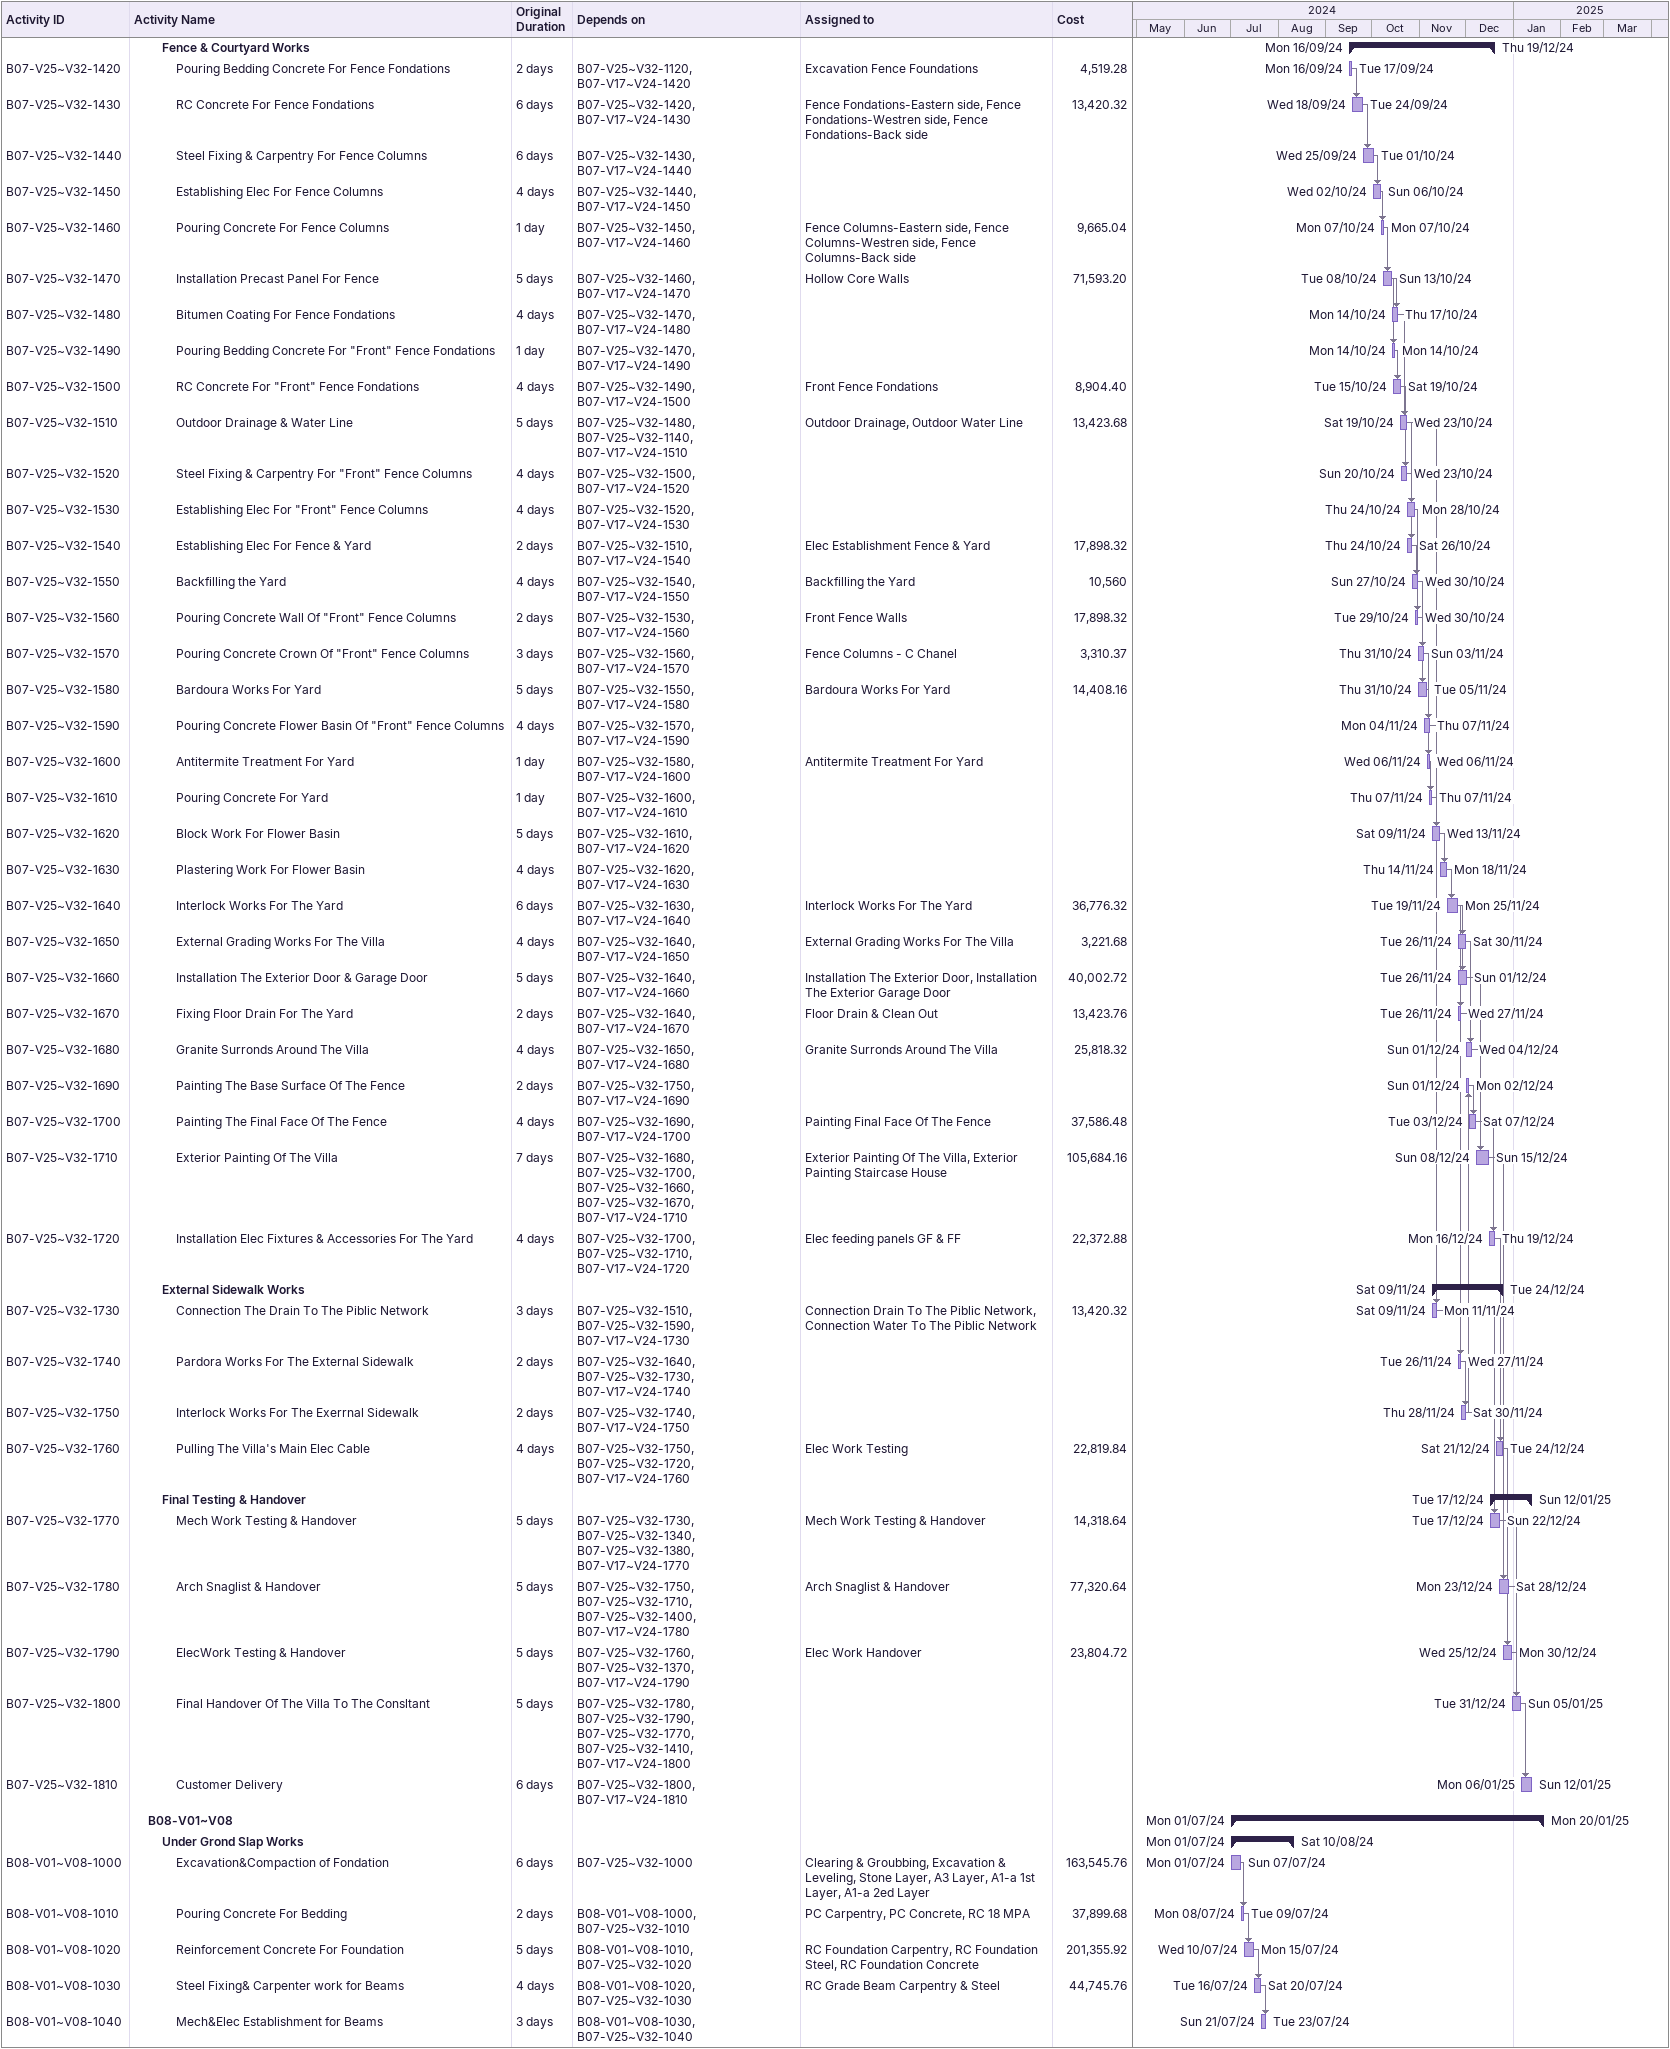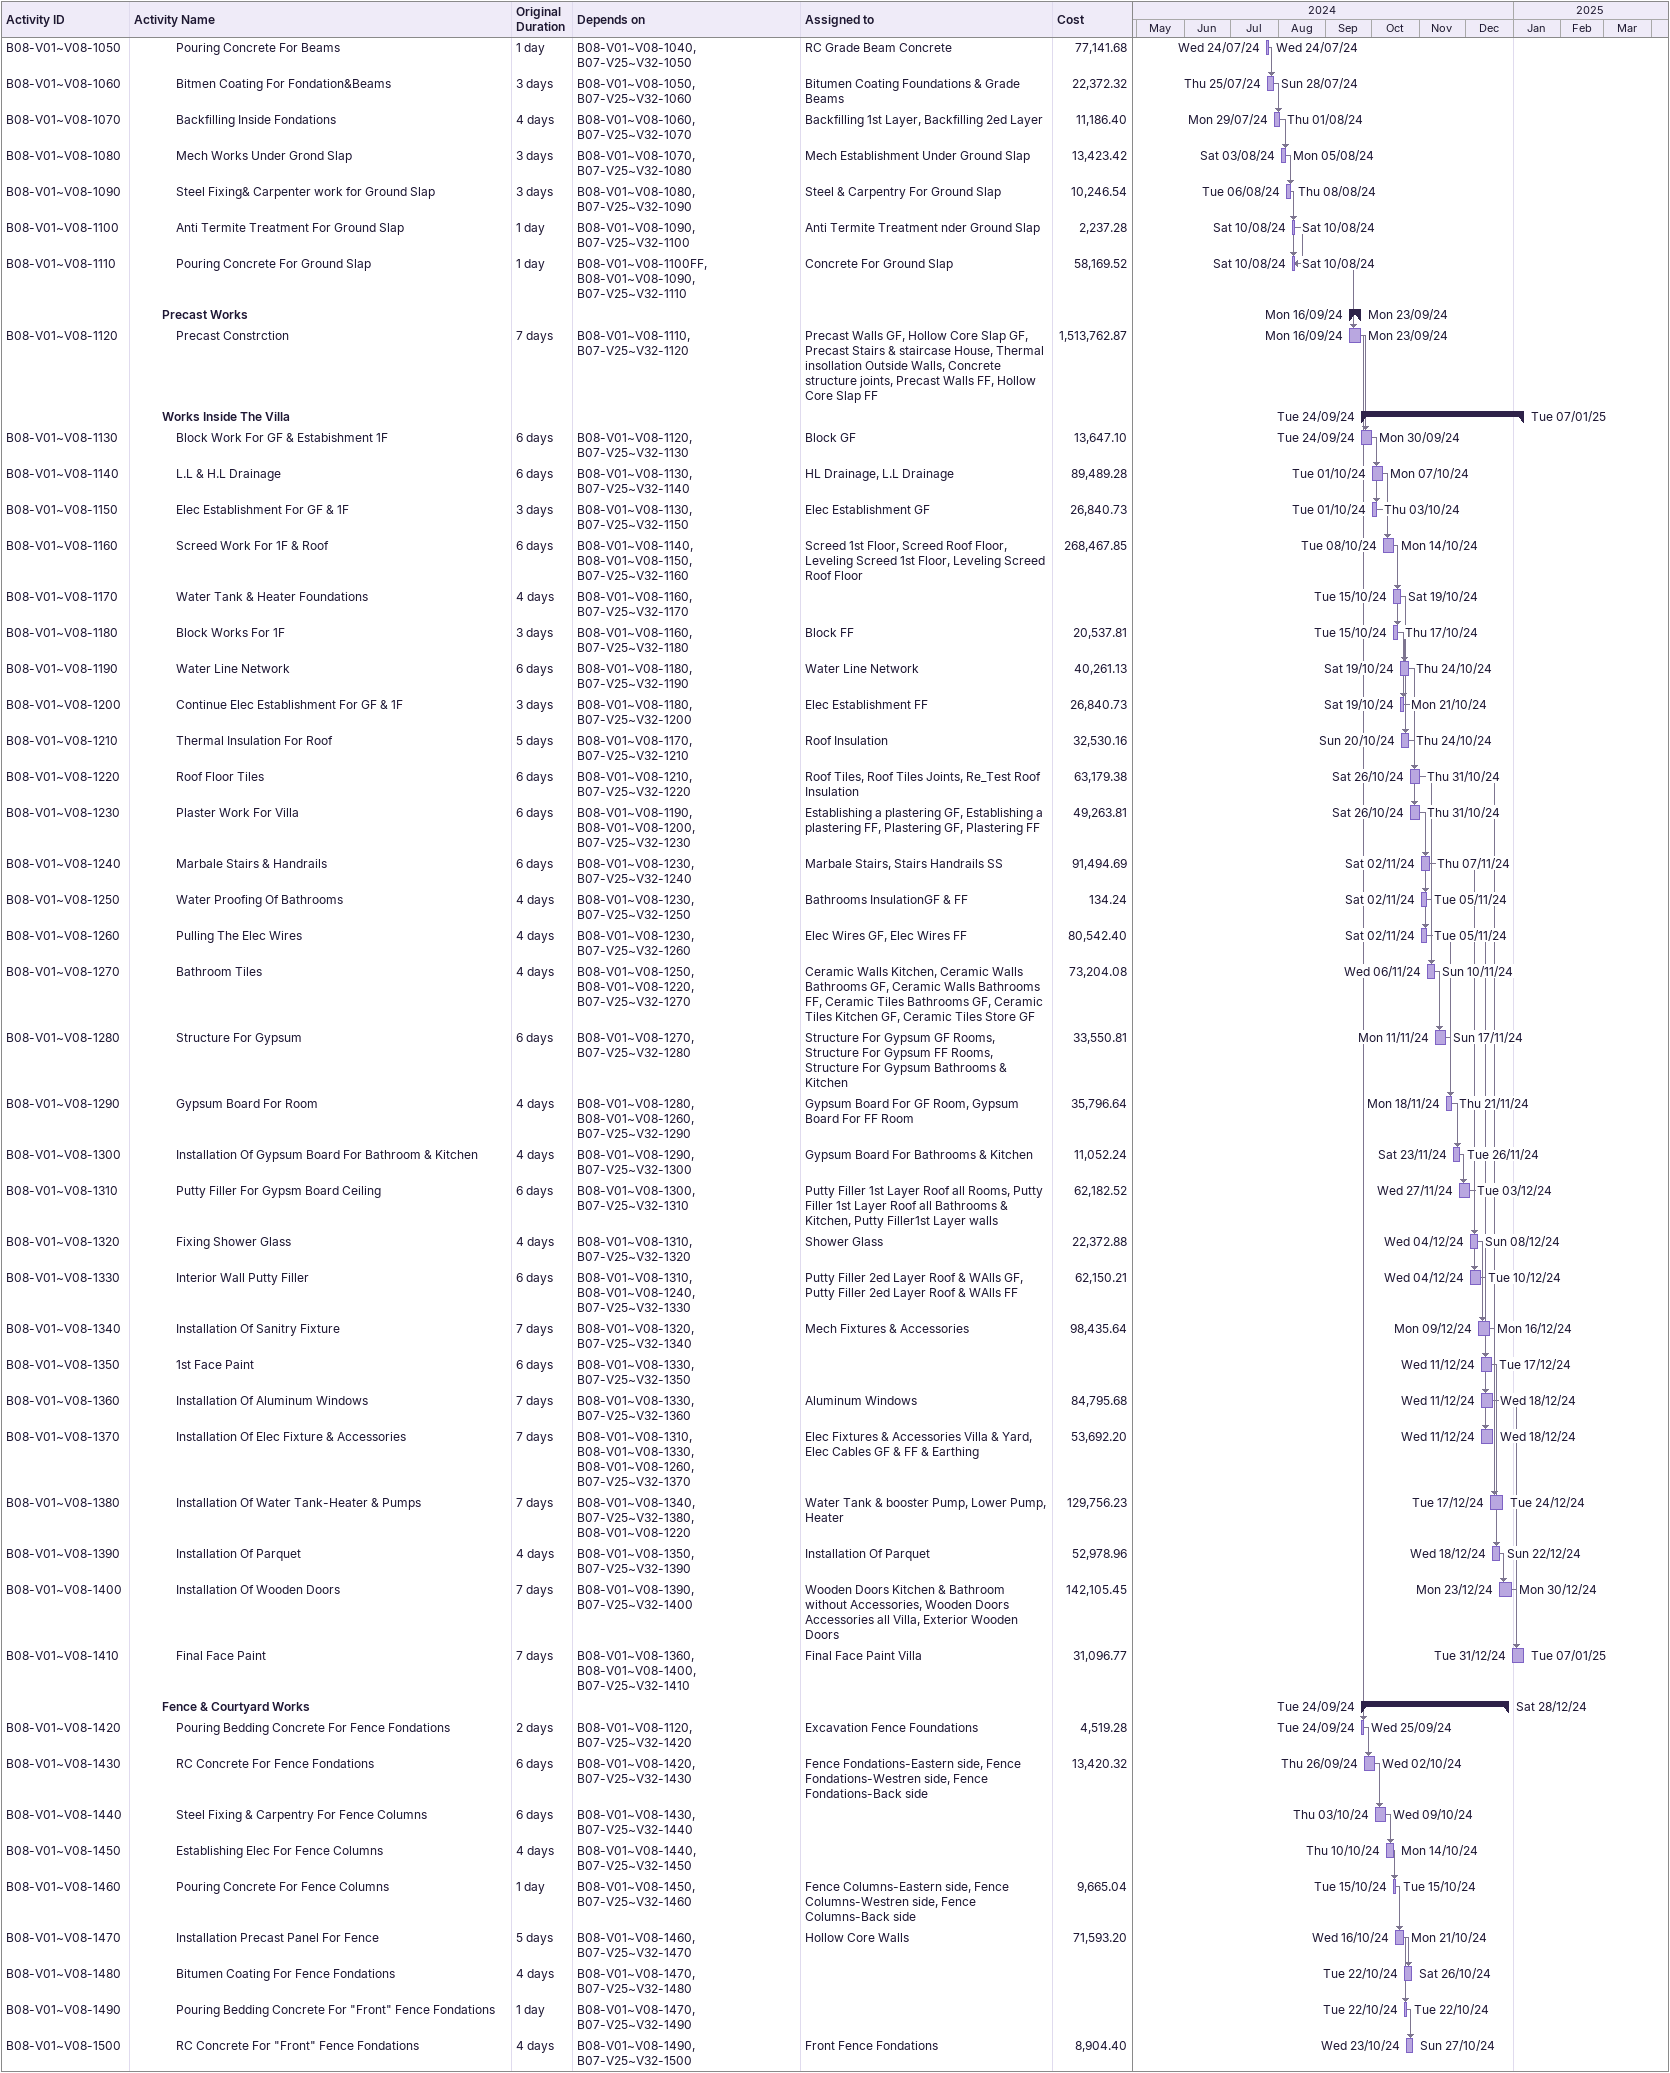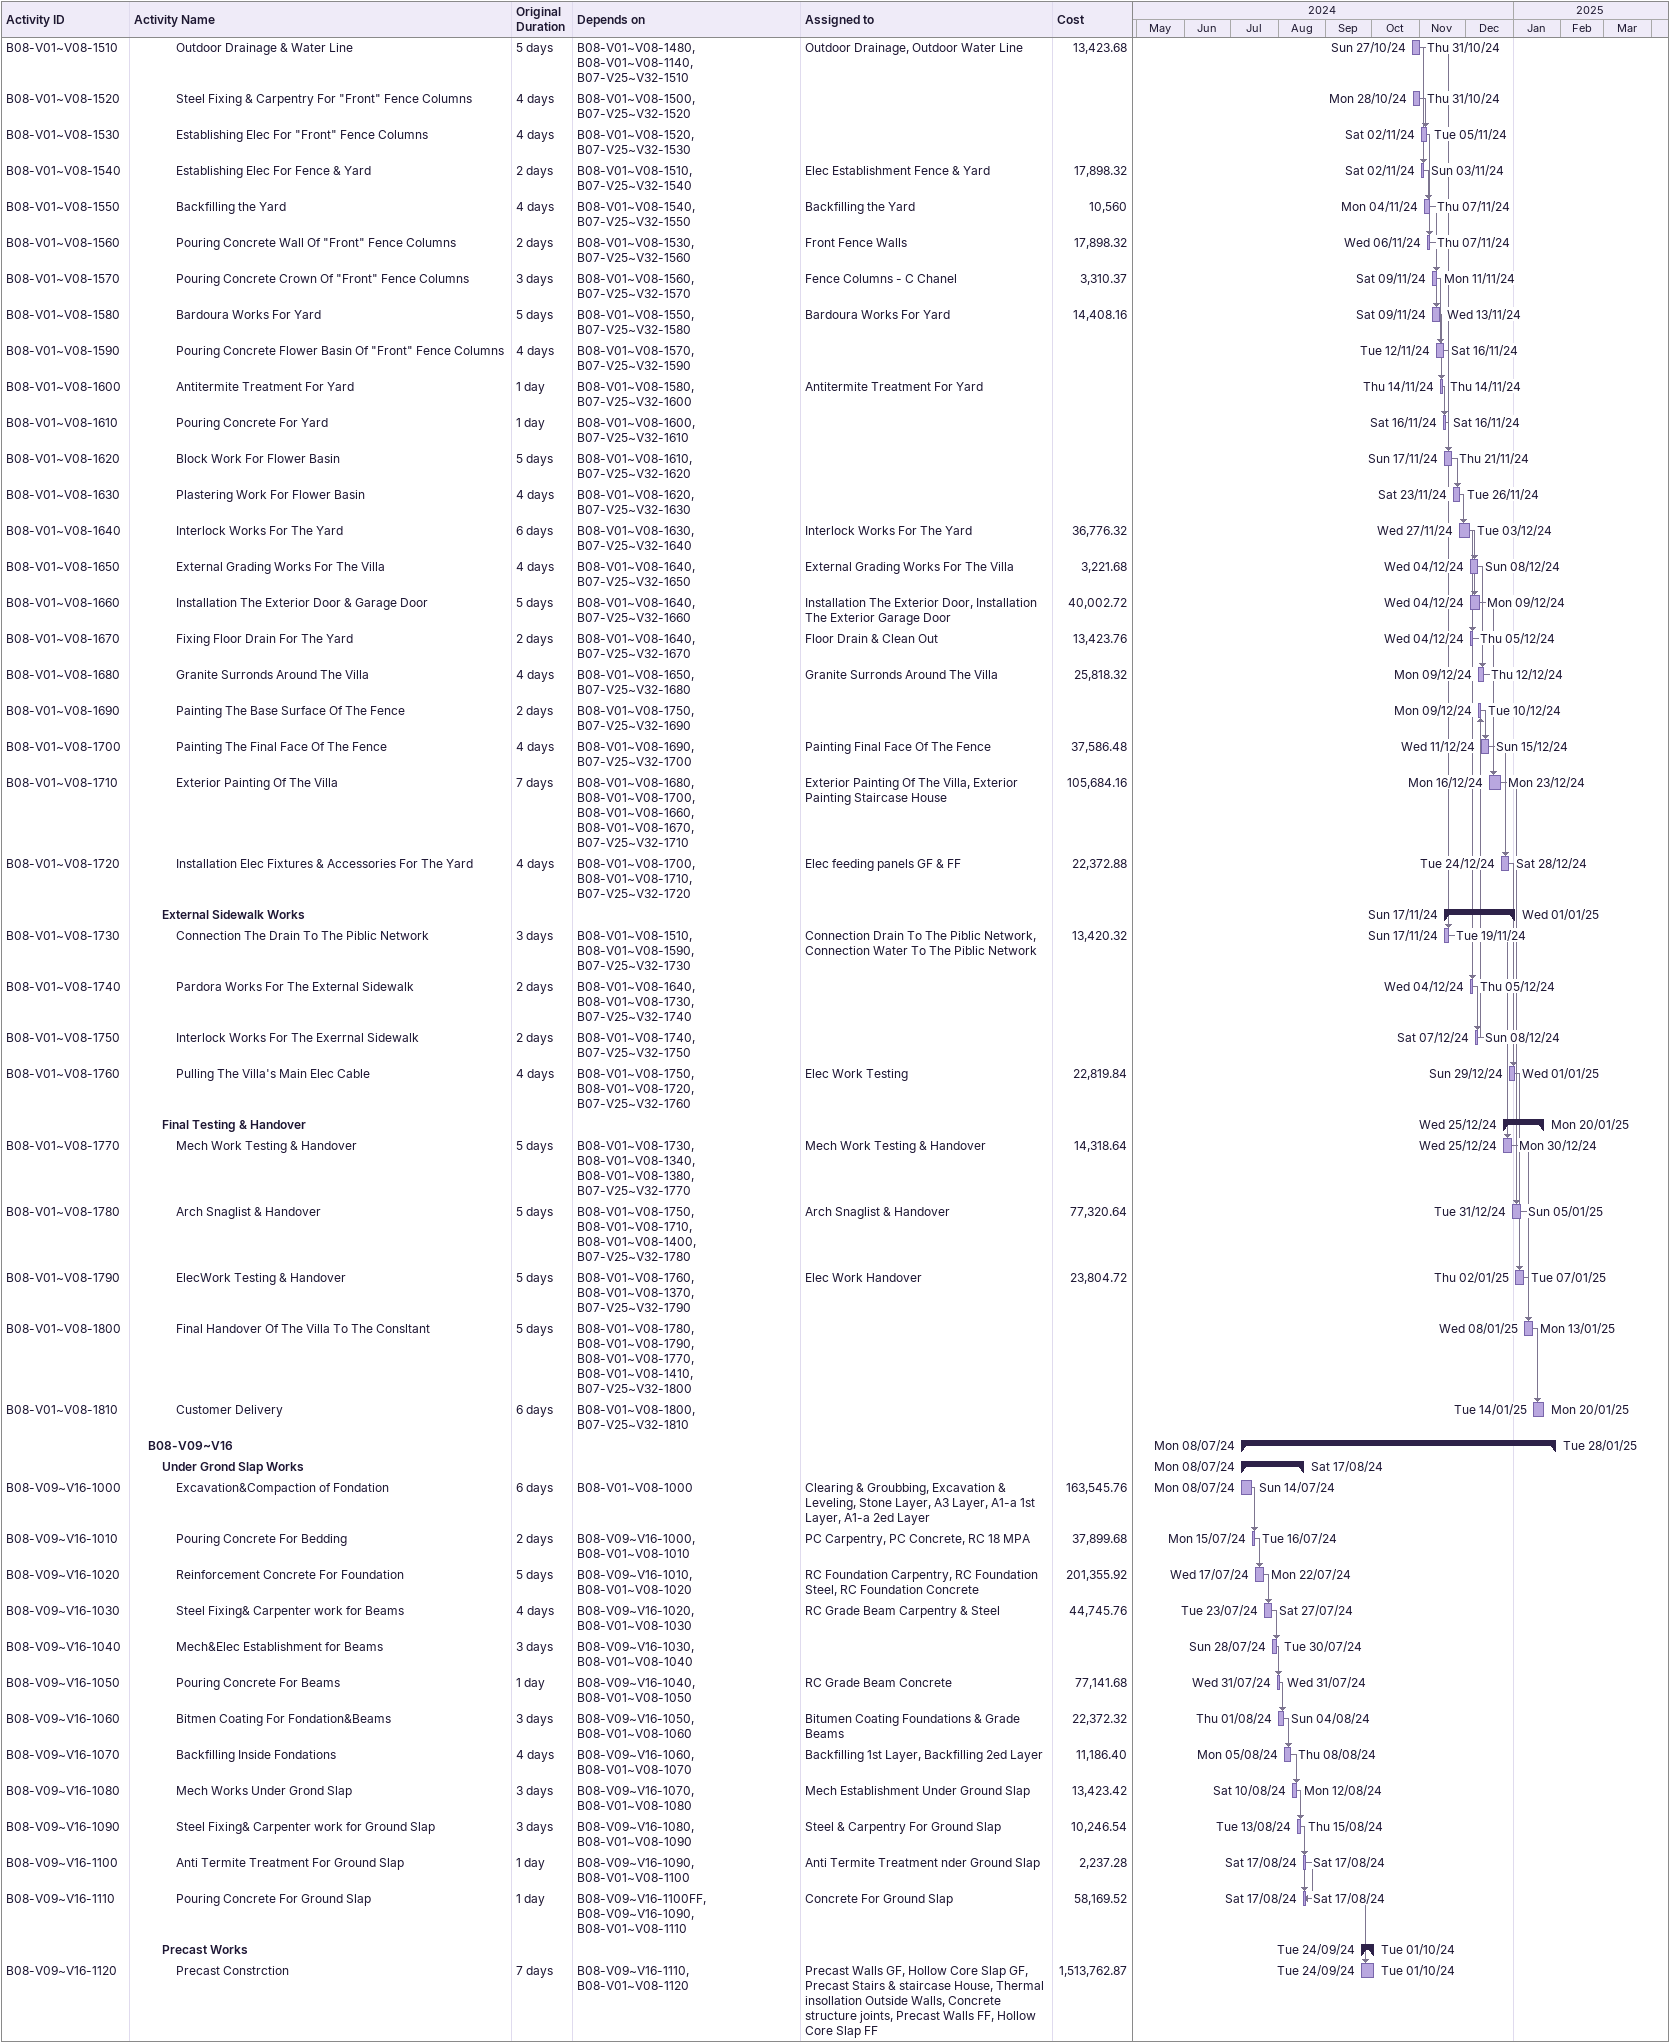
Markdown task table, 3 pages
| ID | Level | Task | Original duration | Start | Finish | Predecessors | Resources | Cost |
|---|---|---|---|---|---|---|---|---|
|  | 3 | **Fence & Courtyard Works** |  | 2024-09-16 | 2024-12-19 |  |  |  |
| B07-V25~V32-1420 | 4 | Pouring Bedding Concrete For Fence Fondations | 2d | 2024-09-16 | 2024-09-17 | B07-V25~V32-1120, B07-V17~V24-1420 | Excavation Fence Foundations | 4519.28 |
| B07-V25~V32-1430 | 4 | RC Concrete For Fence Fondations | 6d | 2024-09-18 | 2024-09-24 | B07-V25~V32-1420, B07-V17~V24-1430 | Fence Fondations-Eastern side, Fence Fondations-Westren side, Fence Fondations-Back side | 13420.32 |
| B07-V25~V32-1440 | 4 | Steel Fixing & Carpentry For Fence Columns | 6d | 2024-09-25 | 2024-10-01 | B07-V25~V32-1430, B07-V17~V24-1440 |  |  |
| B07-V25~V32-1450 | 4 | Establishing Elec For Fence Columns | 4d | 2024-10-02 | 2024-10-06 | B07-V25~V32-1440, B07-V17~V24-1450 |  |  |
| B07-V25~V32-1460 | 4 | Pouring Concrete For Fence Columns | 1d | 2024-10-07 | 2024-10-07 | B07-V25~V32-1450, B07-V17~V24-1460 | Fence Columns-Eastern side, Fence Columns-Westren side, Fence Columns-Back side | 9665.04 |
| B07-V25~V32-1470 | 4 | Installation Precast Panel For Fence | 5d | 2024-10-08 | 2024-10-13 | B07-V25~V32-1460, B07-V17~V24-1470 | Hollow Core Walls | 71593.20 |
| B07-V25~V32-1480 | 4 | Bitumen Coating For Fence Fondations | 4d | 2024-10-14 | 2024-10-17 | B07-V25~V32-1470, B07-V17~V24-1480 |  |  |
| B07-V25~V32-1490 | 4 | Pouring Bedding Concrete For "Front" Fence Fondations | 1d | 2024-10-14 | 2024-10-14 | B07-V25~V32-1470, B07-V17~V24-1490 |  |  |
| B07-V25~V32-1500 | 4 | RC Concrete For "Front" Fence Fondations | 4d | 2024-10-15 | 2024-10-19 | B07-V25~V32-1490, B07-V17~V24-1500 | Front Fence Fondations | 8904.40 |
| B07-V25~V32-1510 | 4 | Outdoor Drainage & Water Line | 5d | 2024-10-19 | 2024-10-23 | B07-V25~V32-1480, B07-V25~V32-1140, B07-V17~V24-1510 | Outdoor Drainage, Outdoor Water Line | 13423.68 |
| B07-V25~V32-1520 | 4 | Steel Fixing & Carpentry For "Front" Fence Columns | 4d | 2024-10-20 | 2024-10-23 | B07-V25~V32-1500, B07-V17~V24-1520 |  |  |
| B07-V25~V32-1530 | 4 | Establishing Elec For "Front" Fence Columns | 4d | 2024-10-24 | 2024-10-28 | B07-V25~V32-1520, B07-V17~V24-1530 |  |  |
| B07-V25~V32-1540 | 4 | Establishing Elec For Fence & Yard | 2d | 2024-10-24 | 2024-10-26 | B07-V25~V32-1510, B07-V17~V24-1540 | Elec Establishment Fence & Yard | 17898.32 |
| B07-V25~V32-1550 | 4 | Backfilling the Yard | 4d | 2024-10-27 | 2024-10-30 | B07-V25~V32-1540, B07-V17~V24-1550 | Backfilling the Yard | 10560 |
| B07-V25~V32-1560 | 4 | Pouring Concrete Wall Of "Front" Fence Columns | 2d | 2024-10-29 | 2024-10-30 | B07-V25~V32-1530, B07-V17~V24-1560 | Front Fence Walls | 17898.32 |
| B07-V25~V32-1570 | 4 | Pouring Concrete Crown Of "Front" Fence Columns | 3d | 2024-10-31 | 2024-11-03 | B07-V25~V32-1560, B07-V17~V24-1570 | Fence Columns - C Chanel | 3310.37 |
| B07-V25~V32-1580 | 4 | Bardoura Works For Yard | 5d | 2024-10-31 | 2024-11-05 | B07-V25~V32-1550, B07-V17~V24-1580 | Bardoura Works For Yard | 14408.16 |
| B07-V25~V32-1590 | 4 | Pouring Concrete Flower Basin Of "Front" Fence Columns | 4d | 2024-11-04 | 2024-11-07 | B07-V25~V32-1570, B07-V17~V24-1590 |  |  |
| B07-V25~V32-1600 | 4 | Antitermite Treatment For Yard | 1d | 2024-11-06 | 2024-11-06 | B07-V25~V32-1580, B07-V17~V24-1600 | Antitermite Treatment For Yard |  |
| B07-V25~V32-1610 | 4 | Pouring Concrete For Yard | 1d | 2024-11-07 | 2024-11-07 | B07-V25~V32-1600, B07-V17~V24-1610 |  |  |
| B07-V25~V32-1620 | 4 | Block Work For Flower Basin | 5d | 2024-11-09 | 2024-11-13 | B07-V25~V32-1610, B07-V17~V24-1620 |  |  |
| B07-V25~V32-1630 | 4 | Plastering Work For Flower Basin | 4d | 2024-11-14 | 2024-11-18 | B07-V25~V32-1620, B07-V17~V24-1630 |  |  |
| B07-V25~V32-1640 | 4 | Interlock Works For The Yard | 6d | 2024-11-19 | 2024-11-25 | B07-V25~V32-1630, B07-V17~V24-1640 | Interlock Works For The Yard | 36776.32 |
| B07-V25~V32-1650 | 4 | External Grading Works For The Villa | 4d | 2024-11-26 | 2024-11-30 | B07-V25~V32-1640, B07-V17~V24-1650 | External Grading Works For The Villa | 3221.68 |
| B07-V25~V32-1660 | 4 | Installation The Exterior Door & Garage Door | 5d | 2024-11-26 | 2024-12-01 | B07-V25~V32-1640, B07-V17~V24-1660 | Installation The Exterior Door, Installation The Exterior Garage Door | 40002.72 |
| B07-V25~V32-1670 | 4 | Fixing Floor Drain For The Yard | 2d | 2024-11-26 | 2024-11-27 | B07-V25~V32-1640, B07-V17~V24-1670 | Floor Drain & Clean Out | 13423.76 |
| B07-V25~V32-1680 | 4 | Granite Surronds Around The Villa | 4d | 2024-12-01 | 2024-12-04 | B07-V25~V32-1650, B07-V17~V24-1680 | Granite Surronds Around The Villa | 25818.32 |
| B07-V25~V32-1690 | 4 | Painting The Base Surface Of The Fence | 2d | 2024-12-01 | 2024-12-02 | B07-V25~V32-1750, B07-V17~V24-1690 |  |  |
| B07-V25~V32-1700 | 4 | Painting The Final Face Of The Fence | 4d | 2024-12-03 | 2024-12-07 | B07-V25~V32-1690, B07-V17~V24-1700 | Painting Final Face Of The Fence | 37586.48 |
| B07-V25~V32-1710 | 4 | Exterior Painting Of The Villa | 7d | 2024-12-08 | 2024-12-15 | B07-V25~V32-1680, B07-V25~V32-1700, B07-V25~V32-1660, B07-V25~V32-1670, B07-V17~V24-1710 | Exterior Painting Of The Villa, Exterior Painting Staircase House | 105684.16 |
| B07-V25~V32-1720 | 4 | Installation Elec Fixtures & Accessories For The Yard | 4d | 2024-12-16 | 2024-12-19 | B07-V25~V32-1700, B07-V25~V32-1710, B07-V17~V24-1720 | Elec feeding panels GF & FF | 22372.88 |
|  | 3 | **External Sidewalk Works** |  | 2024-11-09 | 2024-12-24 |  |  |  |
| B07-V25~V32-1730 | 4 | Connection The Drain To The Piblic Network | 3d | 2024-11-09 | 2024-11-11 | B07-V25~V32-1510, B07-V25~V32-1590, B07-V17~V24-1730 | Connection Drain To The Piblic Network, Connection Water To The Piblic Network | 13420.32 |
| B07-V25~V32-1740 | 4 | Pardora Works For The External Sidewalk | 2d | 2024-11-26 | 2024-11-27 | B07-V25~V32-1640, B07-V25~V32-1730, B07-V17~V24-1740 |  |  |
| B07-V25~V32-1750 | 4 | Interlock Works For The Exerrnal Sidewalk | 2d | 2024-11-28 | 2024-11-30 | B07-V25~V32-1740, B07-V17~V24-1750 |  |  |
| B07-V25~V32-1760 | 4 | Pulling The Villa's Main Elec Cable | 4d | 2024-12-21 | 2024-12-24 | B07-V25~V32-1750, B07-V25~V32-1720, B07-V17~V24-1760 | Elec Work Testing | 22819.84 |
|  | 3 | **Final Testing & Handover** |  | 2024-12-17 | 2025-01-12 |  |  |  |
| B07-V25~V32-1770 | 4 | Mech Work Testing & Handover | 5d | 2024-12-17 | 2024-12-22 | B07-V25~V32-1730, B07-V25~V32-1340, B07-V25~V32-1380, B07-V17~V24-1770 | Mech Work Testing & Handover | 14318.64 |
| B07-V25~V32-1780 | 4 | Arch Snaglist & Handover | 5d | 2024-12-23 | 2024-12-28 | B07-V25~V32-1750, B07-V25~V32-1710, B07-V25~V32-1400, B07-V17~V24-1780 | Arch Snaglist & Handover | 77320.64 |
| B07-V25~V32-1790 | 4 | ElecWork Testing & Handover | 5d | 2024-12-25 | 2024-12-30 | B07-V25~V32-1760, B07-V25~V32-1370, B07-V17~V24-1790 | Elec Work Handover | 23804.72 |
| B07-V25~V32-1800 | 4 | Final Handover Of The Villa To The Consltant | 5d | 2024-12-31 | 2025-01-05 | B07-V25~V32-1780, B07-V25~V32-1790, B07-V25~V32-1770, B07-V25~V32-1410, B07-V17~V24-1800 |  |  |
| B07-V25~V32-1810 | 4 | Customer Delivery | 6d | 2025-01-06 | 2025-01-12 | B07-V25~V32-1800, B07-V17~V24-1810 |  |  |
|  | 2 | **B08-V01~V08** |  | 2024-07-01 | 2025-01-20 |  |  |  |
|  | 3 | **Under Grond Slap Works** |  | 2024-07-01 | 2024-08-10 |  |  |  |
| B08-V01~V08-1000 | 4 | Excavation&Compaction of Fondation | 6d | 2024-07-01 | 2024-07-07 | B07-V25~V32-1000 | Clearing & Groubbing, Excavation & Leveling, Stone Layer, A3 Layer, A1-a 1st Layer, A1-a 2ed Layer | 163545.76 |
| B08-V01~V08-1010 | 4 | Pouring Concrete For Bedding | 2d | 2024-07-08 | 2024-07-09 | B08-V01~V08-1000, B07-V25~V32-1010 | PC Carpentry, PC Concrete, RC 18 MPA | 37899.68 |
| B08-V01~V08-1020 | 4 | Reinforcement Concrete For Foundation | 5d | 2024-07-10 | 2024-07-15 | B08-V01~V08-1010, B07-V25~V32-1020 | RC Foundation Carpentry, RC Foundation Steel, RC Foundation Concrete | 201355.92 |
| B08-V01~V08-1030 | 4 | Steel Fixing& Carpenter work for Beams | 4d | 2024-07-16 | 2024-07-20 | B08-V01~V08-1020, B07-V25~V32-1030 | RC Grade Beam Carpentry & Steel | 44745.76 |
| B08-V01~V08-1040 | 4 | Mech&Elec Establishment for Beams | 3d | 2024-07-21 | 2024-07-23 | B08-V01~V08-1030, B07-V25~V32-1040 |  |  |
| B08-V01~V08-1050 | 4 | Pouring Concrete For Beams | 1d | 2024-07-24 | 2024-07-24 | B08-V01~V08-1040, B07-V25~V32-1050 | RC Grade Beam Concrete | 77141.68 |
| B08-V01~V08-1060 | 4 | Bitmen Coating For Fondation&Beams | 3d | 2024-07-25 | 2024-07-28 | B08-V01~V08-1050, B07-V25~V32-1060 | Bitumen Coating Foundations & Grade Beams | 22372.32 |
| B08-V01~V08-1070 | 4 | Backfilling Inside Fondations | 4d | 2024-07-29 | 2024-08-01 | B08-V01~V08-1060, B07-V25~V32-1070 | Backfilling 1st Layer, Backfilling 2ed Layer | 11186.40 |
| B08-V01~V08-1080 | 4 | Mech Works Under Grond Slap | 3d | 2024-08-03 | 2024-08-05 | B08-V01~V08-1070, B07-V25~V32-1080 | Mech Establishment Under Ground Slap | 13423.42 |
| B08-V01~V08-1090 | 4 | Steel Fixing& Carpenter work for Ground Slap | 3d | 2024-08-06 | 2024-08-08 | B08-V01~V08-1080, B07-V25~V32-1090 | Steel & Carpentry For Ground Slap | 10246.54 |
| B08-V01~V08-1100 | 4 | Anti Termite Treatment For Ground Slap | 1d | 2024-08-10 | 2024-08-10 | B08-V01~V08-1090, B07-V25~V32-1100 | Anti Termite Treatment nder Ground Slap | 2237.28 |
| B08-V01~V08-1110 | 4 | Pouring Concrete For Ground Slap | 1d | 2024-08-10 | 2024-08-10 | B08-V01~V08-1100FF, B08-V01~V08-1090, B07-V25~V32-1110 | Concrete For Ground Slap | 58169.52 |
|  | 3 | **Precast Works** |  | 2024-09-16 | 2024-09-23 |  |  |  |
| B08-V01~V08-1120 | 4 | Precast Constrction | 7d | 2024-09-16 | 2024-09-23 | B08-V01~V08-1110, B07-V25~V32-1120 | Precast Walls GF, Hollow Core Slap GF, Precast Stairs & staircase House, Thermal insollation Outside Walls, Concrete structure joints, Precast Walls FF, Hollow Core Slap FF | 1513762.87 |
|  | 3 | **Works Inside The Villa** |  | 2024-09-24 | 2025-01-07 |  |  |  |
| B08-V01~V08-1130 | 4 | Block Work For GF & Estabishment 1F | 6d | 2024-09-24 | 2024-09-30 | B08-V01~V08-1120, B07-V25~V32-1130 | Block GF | 13647.10 |
| B08-V01~V08-1140 | 4 | L.L & H.L Drainage | 6d | 2024-10-01 | 2024-10-07 | B08-V01~V08-1130, B07-V25~V32-1140 | HL Drainage, L.L Drainage | 89489.28 |
| B08-V01~V08-1150 | 4 | Elec Establishment For GF & 1F | 3d | 2024-10-01 | 2024-10-03 | B08-V01~V08-1130, B07-V25~V32-1150 | Elec Establishment GF | 26840.73 |
| B08-V01~V08-1160 | 4 | Screed Work For 1F & Roof | 6d | 2024-10-08 | 2024-10-14 | B08-V01~V08-1140, B08-V01~V08-1150, B07-V25~V32-1160 | Screed 1st Floor, Screed Roof Floor, Leveling Screed 1st Floor, Leveling Screed Roof Floor | 268467.85 |
| B08-V01~V08-1170 | 4 | Water Tank & Heater Foundations | 4d | 2024-10-15 | 2024-10-19 | B08-V01~V08-1160, B07-V25~V32-1170 |  |  |
| B08-V01~V08-1180 | 4 | Block Works For 1F | 3d | 2024-10-15 | 2024-10-17 | B08-V01~V08-1160, B07-V25~V32-1180 | Block FF | 20537.81 |
| B08-V01~V08-1190 | 4 | Water Line Network | 6d | 2024-10-19 | 2024-10-24 | B08-V01~V08-1180, B07-V25~V32-1190 | Water Line Network | 40261.13 |
| B08-V01~V08-1200 | 4 | Continue Elec Establishment For GF & 1F | 3d | 2024-10-19 | 2024-10-21 | B08-V01~V08-1180, B07-V25~V32-1200 | Elec Establishment FF | 26840.73 |
| B08-V01~V08-1210 | 4 | Thermal Insulation For Roof | 5d | 2024-10-20 | 2024-10-24 | B08-V01~V08-1170, B07-V25~V32-1210 | Roof Insulation | 32530.16 |
| B08-V01~V08-1220 | 4 | Roof Floor Tiles | 6d | 2024-10-26 | 2024-10-31 | B08-V01~V08-1210, B07-V25~V32-1220 | Roof Tiles, Roof Tiles Joints, Re_Test Roof Insulation | 63179.38 |
| B08-V01~V08-1230 | 4 | Plaster Work For Villa | 6d | 2024-10-26 | 2024-10-31 | B08-V01~V08-1190, B08-V01~V08-1200, B07-V25~V32-1230 | Establishing a plastering GF, Establishing a plastering FF, Plastering GF, Plastering FF | 49263.81 |
| B08-V01~V08-1240 | 4 | Marbale Stairs & Handrails | 6d | 2024-11-02 | 2024-11-07 | B08-V01~V08-1230, B07-V25~V32-1240 | Marbale Stairs, Stairs Handrails SS | 91494.69 |
| B08-V01~V08-1250 | 4 | Water Proofing Of Bathrooms | 4d | 2024-11-02 | 2024-11-05 | B08-V01~V08-1230, B07-V25~V32-1250 | Bathrooms InsulationGF & FF | 134.24 |
| B08-V01~V08-1260 | 4 | Pulling The Elec Wires | 4d | 2024-11-02 | 2024-11-05 | B08-V01~V08-1230, B07-V25~V32-1260 | Elec Wires GF, Elec Wires FF | 80542.40 |
| B08-V01~V08-1270 | 4 | Bathroom Tiles | 4d | 2024-11-06 | 2024-11-10 | B08-V01~V08-1250, B08-V01~V08-1220, B07-V25~V32-1270 | Ceramic Walls Kitchen, Ceramic Walls Bathrooms GF, Ceramic Walls Bathrooms FF, Ceramic Tiles Bathrooms GF, Ceramic Tiles Kitchen GF, Ceramic Tiles Store GF | 73204.08 |
| B08-V01~V08-1280 | 4 | Structure For Gypsum | 6d | 2024-11-11 | 2024-11-17 | B08-V01~V08-1270, B07-V25~V32-1280 | Structure For Gypsum GF Rooms, Structure For Gypsum FF Rooms, Structure For Gypsum Bathrooms & Kitchen | 33550.81 |
| B08-V01~V08-1290 | 4 | Gypsum Board For Room | 4d | 2024-11-18 | 2024-11-21 | B08-V01~V08-1280, B08-V01~V08-1260, B07-V25~V32-1290 | Gypsum Board For GF Room, Gypsum Board For FF Room | 35796.64 |
| B08-V01~V08-1300 | 4 | Installation Of Gypsum Board For Bathroom & Kitchen | 4d | 2024-11-23 | 2024-11-26 | B08-V01~V08-1290, B07-V25~V32-1300 | Gypsum Board For Bathrooms & Kitchen | 11052.24 |
| B08-V01~V08-1310 | 4 | Putty Filler For Gypsm Board Ceiling | 6d | 2024-11-27 | 2024-12-03 | B08-V01~V08-1300, B07-V25~V32-1310 | Putty Filler 1st Layer Roof all Rooms, Putty Filler 1st Layer Roof all Bathrooms & Kitchen, Putty Filler1st Layer walls | 62182.52 |
| B08-V01~V08-1320 | 4 | Fixing Shower Glass | 4d | 2024-12-04 | 2024-12-08 | B08-V01~V08-1310, B07-V25~V32-1320 | Shower Glass | 22372.88 |
| B08-V01~V08-1330 | 4 | Interior Wall Putty Filler | 6d | 2024-12-04 | 2024-12-10 | B08-V01~V08-1310, B08-V01~V08-1240, B07-V25~V32-1330 | Putty Filler 2ed Layer Roof & WAlls GF, Putty Filler 2ed Layer Roof & WAlls FF | 62150.21 |
| B08-V01~V08-1340 | 4 | Installation Of Sanitry Fixture | 7d | 2024-12-09 | 2024-12-16 | B08-V01~V08-1320, B07-V25~V32-1340 | Mech Fixtures & Accessories | 98435.64 |
| B08-V01~V08-1350 | 4 | 1st Face Paint | 6d | 2024-12-11 | 2024-12-17 | B08-V01~V08-1330, B07-V25~V32-1350 |  |  |
| B08-V01~V08-1360 | 4 | Installation Of Aluminum Windows | 7d | 2024-12-11 | 2024-12-18 | B08-V01~V08-1330, B07-V25~V32-1360 | Aluminum Windows | 84795.68 |
| B08-V01~V08-1370 | 4 | Installation Of Elec Fixture & Accessories | 7d | 2024-12-11 | 2024-12-18 | B08-V01~V08-1310, B08-V01~V08-1330, B08-V01~V08-1260, B07-V25~V32-1370 | Elec Fixtures & Accessories Villa & Yard, Elec Cables GF & FF & Earthing | 53692.20 |
| B08-V01~V08-1380 | 4 | Installation Of Water Tank-Heater & Pumps | 7d | 2024-12-17 | 2024-12-24 | B08-V01~V08-1340, B07-V25~V32-1380, B08-V01~V08-1220 | Water Tank & booster Pump, Lower Pump, Heater | 129756.23 |
| B08-V01~V08-1390 | 4 | Installation Of Parquet | 4d | 2024-12-18 | 2024-12-22 | B08-V01~V08-1350, B07-V25~V32-1390 | Installation Of Parquet | 52978.96 |
| B08-V01~V08-1400 | 4 | Installation Of Wooden Doors | 7d | 2024-12-23 | 2024-12-30 | B08-V01~V08-1390, B07-V25~V32-1400 | Wooden Doors Kitchen & Bathroom without Accessories, Wooden Doors Accessories all Villa, Exterior Wooden Doors | 142105.45 |
| B08-V01~V08-1410 | 4 | Final Face Paint | 7d | 2024-12-31 | 2025-01-07 | B08-V01~V08-1360, B08-V01~V08-1400, B07-V25~V32-1410 | Final Face Paint Villa | 31096.77 |
|  | 3 | **Fence & Courtyard Works** |  | 2024-09-24 | 2024-12-28 |  |  |  |
| B08-V01~V08-1420 | 4 | Pouring Bedding Concrete For Fence Fondations | 2d | 2024-09-24 | 2024-09-25 | B08-V01~V08-1120, B07-V25~V32-1420 | Excavation Fence Foundations | 4519.28 |
| B08-V01~V08-1430 | 4 | RC Concrete For Fence Fondations | 6d | 2024-09-26 | 2024-10-02 | B08-V01~V08-1420, B07-V25~V32-1430 | Fence Fondations-Eastern side, Fence Fondations-Westren side, Fence Fondations-Back side | 13420.32 |
| B08-V01~V08-1440 | 4 | Steel Fixing & Carpentry For Fence Columns | 6d | 2024-10-03 | 2024-10-09 | B08-V01~V08-1430, B07-V25~V32-1440 |  |  |
| B08-V01~V08-1450 | 4 | Establishing Elec For Fence Columns | 4d | 2024-10-10 | 2024-10-14 | B08-V01~V08-1440, B07-V25~V32-1450 |  |  |
| B08-V01~V08-1460 | 4 | Pouring Concrete For Fence Columns | 1d | 2024-10-15 | 2024-10-15 | B08-V01~V08-1450, B07-V25~V32-1460 | Fence Columns-Eastern side, Fence Columns-Westren side, Fence Columns-Back side | 9665.04 |
| B08-V01~V08-1470 | 4 | Installation Precast Panel For Fence | 5d | 2024-10-16 | 2024-10-21 | B08-V01~V08-1460, B07-V25~V32-1470 | Hollow Core Walls | 71593.20 |
| B08-V01~V08-1480 | 4 | Bitumen Coating For Fence Fondations | 4d | 2024-10-22 | 2024-10-26 | B08-V01~V08-1470, B07-V25~V32-1480 |  |  |
| B08-V01~V08-1490 | 4 | Pouring Bedding Concrete For "Front" Fence Fondations | 1d | 2024-10-22 | 2024-10-22 | B08-V01~V08-1470, B07-V25~V32-1490 |  |  |
| B08-V01~V08-1500 | 4 | RC Concrete For "Front" Fence Fondations | 4d | 2024-10-23 | 2024-10-27 | B08-V01~V08-1490, B07-V25~V32-1500 | Front Fence Fondations | 8904.40 |
| B08-V01~V08-1510 | 4 | Outdoor Drainage & Water Line | 5d | 2024-10-27 | 2024-10-31 | B08-V01~V08-1480, B08-V01~V08-1140, B07-V25~V32-1510 | Outdoor Drainage, Outdoor Water Line | 13423.68 |
| B08-V01~V08-1520 | 4 | Steel Fixing & Carpentry For "Front" Fence Columns | 4d | 2024-10-28 | 2024-10-31 | B08-V01~V08-1500, B07-V25~V32-1520 |  |  |
| B08-V01~V08-1530 | 4 | Establishing Elec For "Front" Fence Columns | 4d | 2024-11-02 | 2024-11-05 | B08-V01~V08-1520, B07-V25~V32-1530 |  |  |
| B08-V01~V08-1540 | 4 | Establishing Elec For Fence & Yard | 2d | 2024-11-02 | 2024-11-03 | B08-V01~V08-1510, B07-V25~V32-1540 | Elec Establishment Fence & Yard | 17898.32 |
| B08-V01~V08-1550 | 4 | Backfilling the Yard | 4d | 2024-11-04 | 2024-11-07 | B08-V01~V08-1540, B07-V25~V32-1550 | Backfilling the Yard | 10560 |
| B08-V01~V08-1560 | 4 | Pouring Concrete Wall Of "Front" Fence Columns | 2d | 2024-11-06 | 2024-11-07 | B08-V01~V08-1530, B07-V25~V32-1560 | Front Fence Walls | 17898.32 |
| B08-V01~V08-1570 | 4 | Pouring Concrete Crown Of "Front" Fence Columns | 3d | 2024-11-09 | 2024-11-11 | B08-V01~V08-1560, B07-V25~V32-1570 | Fence Columns - C Chanel | 3310.37 |
| B08-V01~V08-1580 | 4 | Bardoura Works For Yard | 5d | 2024-11-09 | 2024-11-13 | B08-V01~V08-1550, B07-V25~V32-1580 | Bardoura Works For Yard | 14408.16 |
| B08-V01~V08-1590 | 4 | Pouring Concrete Flower Basin Of "Front" Fence Columns | 4d | 2024-11-12 | 2024-11-16 | B08-V01~V08-1570, B07-V25~V32-1590 |  |  |
| B08-V01~V08-1600 | 4 | Antitermite Treatment For Yard | 1d | 2024-11-14 | 2024-11-14 | B08-V01~V08-1580, B07-V25~V32-1600 | Antitermite Treatment For Yard |  |
| B08-V01~V08-1610 | 4 | Pouring Concrete For Yard | 1d | 2024-11-16 | 2024-11-16 | B08-V01~V08-1600, B07-V25~V32-1610 |  |  |
| B08-V01~V08-1620 | 4 | Block Work For Flower Basin | 5d | 2024-11-17 | 2024-11-21 | B08-V01~V08-1610, B07-V25~V32-1620 |  |  |
| B08-V01~V08-1630 | 4 | Plastering Work For Flower Basin | 4d | 2024-11-23 | 2024-11-26 | B08-V01~V08-1620, B07-V25~V32-1630 |  |  |
| B08-V01~V08-1640 | 4 | Interlock Works For The Yard | 6d | 2024-11-27 | 2024-12-03 | B08-V01~V08-1630, B07-V25~V32-1640 | Interlock Works For The Yard | 36776.32 |
| B08-V01~V08-1650 | 4 | External Grading Works For The Villa | 4d | 2024-12-04 | 2024-12-08 | B08-V01~V08-1640, B07-V25~V32-1650 | External Grading Works For The Villa | 3221.68 |
| B08-V01~V08-1660 | 4 | Installation The Exterior Door & Garage Door | 5d | 2024-12-04 | 2024-12-09 | B08-V01~V08-1640, B07-V25~V32-1660 | Installation The Exterior Door, Installation The Exterior Garage Door | 40002.72 |
| B08-V01~V08-1670 | 4 | Fixing Floor Drain For The Yard | 2d | 2024-12-04 | 2024-12-05 | B08-V01~V08-1640, B07-V25~V32-1670 | Floor Drain & Clean Out | 13423.76 |
| B08-V01~V08-1680 | 4 | Granite Surronds Around The Villa | 4d | 2024-12-09 | 2024-12-12 | B08-V01~V08-1650, B07-V25~V32-1680 | Granite Surronds Around The Villa | 25818.32 |
| B08-V01~V08-1690 | 4 | Painting The Base Surface Of The Fence | 2d | 2024-12-09 | 2024-12-10 | B08-V01~V08-1750, B07-V25~V32-1690 |  |  |
| B08-V01~V08-1700 | 4 | Painting The Final Face Of The Fence | 4d | 2024-12-11 | 2024-12-15 | B08-V01~V08-1690, B07-V25~V32-1700 | Painting Final Face Of The Fence | 37586.48 |
| B08-V01~V08-1710 | 4 | Exterior Painting Of The Villa | 7d | 2024-12-16 | 2024-12-23 | B08-V01~V08-1680, B08-V01~V08-1700, B08-V01~V08-1660, B08-V01~V08-1670, B07-V25~V32-1710 | Exterior Painting Of The Villa, Exterior Painting Staircase House | 105684.16 |
| B08-V01~V08-1720 | 4 | Installation Elec Fixtures & Accessories For The Yard | 4d | 2024-12-24 | 2024-12-28 | B08-V01~V08-1700, B08-V01~V08-1710, B07-V25~V32-1720 | Elec feeding panels GF & FF | 22372.88 |
|  | 3 | **External Sidewalk Works** |  | 2024-11-17 | 2025-01-01 |  |  |  |
| B08-V01~V08-1730 | 4 | Connection The Drain To The Piblic Network | 3d | 2024-11-17 | 2024-11-19 | B08-V01~V08-1510, B08-V01~V08-1590, B07-V25~V32-1730 | Connection Drain To The Piblic Network, Connection Water To The Piblic Network | 13420.32 |
| B08-V01~V08-1740 | 4 | Pardora Works For The External Sidewalk | 2d | 2024-12-04 | 2024-12-05 | B08-V01~V08-1640, B08-V01~V08-1730, B07-V25~V32-1740 |  |  |
| B08-V01~V08-1750 | 4 | Interlock Works For The Exerrnal Sidewalk | 2d | 2024-12-07 | 2024-12-08 | B08-V01~V08-1740, B07-V25~V32-1750 |  |  |
| B08-V01~V08-1760 | 4 | Pulling The Villa's Main Elec Cable | 4d | 2024-12-29 | 2025-01-01 | B08-V01~V08-1750, B08-V01~V08-1720, B07-V25~V32-1760 | Elec Work Testing | 22819.84 |
|  | 3 | **Final Testing & Handover** |  | 2024-12-25 | 2025-01-20 |  |  |  |
| B08-V01~V08-1770 | 4 | Mech Work Testing & Handover | 5d | 2024-12-25 | 2024-12-30 | B08-V01~V08-1730, B08-V01~V08-1340, B08-V01~V08-1380, B07-V25~V32-1770 | Mech Work Testing & Handover | 14318.64 |
| B08-V01~V08-1780 | 4 | Arch Snaglist & Handover | 5d | 2024-12-31 | 2025-01-05 | B08-V01~V08-1750, B08-V01~V08-1710, B08-V01~V08-1400, B07-V25~V32-1780 | Arch Snaglist & Handover | 77320.64 |
| B08-V01~V08-1790 | 4 | ElecWork Testing & Handover | 5d | 2025-01-02 | 2025-01-07 | B08-V01~V08-1760, B08-V01~V08-1370, B07-V25~V32-1790 | Elec Work Handover | 23804.72 |
| B08-V01~V08-1800 | 4 | Final Handover Of The Villa To The Consltant | 5d | 2025-01-08 | 2025-01-13 | B08-V01~V08-1780, B08-V01~V08-1790, B08-V01~V08-1770, B08-V01~V08-1410, B07-V25~V32-1800 |  |  |
| B08-V01~V08-1810 | 4 | Customer Delivery | 6d | 2025-01-14 | 2025-01-20 | B08-V01~V08-1800, B07-V25~V32-1810 |  |  |
|  | 2 | **B08-V09~V16** |  | 2024-07-08 | 2025-01-28 |  |  |  |
|  | 3 | **Under Grond Slap Works** |  | 2024-07-08 | 2024-08-17 |  |  |  |
| B08-V09~V16-1000 | 4 | Excavation&Compaction of Fondation | 6d | 2024-07-08 | 2024-07-14 | B08-V01~V08-1000 | Clearing & Groubbing, Excavation & Leveling, Stone Layer, A3 Layer, A1-a 1st Layer, A1-a 2ed Layer | 163545.76 |
| B08-V09~V16-1010 | 4 | Pouring Concrete For Bedding | 2d | 2024-07-15 | 2024-07-16 | B08-V09~V16-1000, B08-V01~V08-1010 | PC Carpentry, PC Concrete, RC 18 MPA | 37899.68 |
| B08-V09~V16-1020 | 4 | Reinforcement Concrete For Foundation | 5d | 2024-07-17 | 2024-07-22 | B08-V09~V16-1010, B08-V01~V08-1020 | RC Foundation Carpentry, RC Foundation Steel, RC Foundation Concrete | 201355.92 |
| B08-V09~V16-1030 | 4 | Steel Fixing& Carpenter work for Beams | 4d | 2024-07-23 | 2024-07-27 | B08-V09~V16-1020, B08-V01~V08-1030 | RC Grade Beam Carpentry & Steel | 44745.76 |
| B08-V09~V16-1040 | 4 | Mech&Elec Establishment for Beams | 3d | 2024-07-28 | 2024-07-30 | B08-V09~V16-1030, B08-V01~V08-1040 |  |  |
| B08-V09~V16-1050 | 4 | Pouring Concrete For Beams | 1d | 2024-07-31 | 2024-07-31 | B08-V09~V16-1040, B08-V01~V08-1050 | RC Grade Beam Concrete | 77141.68 |
| B08-V09~V16-1060 | 4 | Bitmen Coating For Fondation&Beams | 3d | 2024-08-01 | 2024-08-04 | B08-V09~V16-1050, B08-V01~V08-1060 | Bitumen Coating Foundations & Grade Beams | 22372.32 |
| B08-V09~V16-1070 | 4 | Backfilling Inside Fondations | 4d | 2024-08-05 | 2024-08-08 | B08-V09~V16-1060, B08-V01~V08-1070 | Backfilling 1st Layer, Backfilling 2ed Layer | 11186.40 |
| B08-V09~V16-1080 | 4 | Mech Works Under Grond Slap | 3d | 2024-08-10 | 2024-08-12 | B08-V09~V16-1070, B08-V01~V08-1080 | Mech Establishment Under Ground Slap | 13423.42 |
| B08-V09~V16-1090 | 4 | Steel Fixing& Carpenter work for Ground Slap | 3d | 2024-08-13 | 2024-08-15 | B08-V09~V16-1080, B08-V01~V08-1090 | Steel & Carpentry For Ground Slap | 10246.54 |
| B08-V09~V16-1100 | 4 | Anti Termite Treatment For Ground Slap | 1d | 2024-08-17 | 2024-08-17 | B08-V09~V16-1090, B08-V01~V08-1100 | Anti Termite Treatment nder Ground Slap | 2237.28 |
| B08-V09~V16-1110 | 4 | Pouring Concrete For Ground Slap | 1d | 2024-08-17 | 2024-08-17 | B08-V09~V16-1100FF, B08-V09~V16-1090, B08-V01~V08-1110 | Concrete For Ground Slap | 58169.52 |
|  | 3 | **Precast Works** |  | 2024-09-24 | 2024-10-01 |  |  |  |
| B08-V09~V16-1120 | 4 | Precast Constrction | 7d | 2024-09-24 | 2024-10-01 | B08-V09~V16-1110, B08-V01~V08-1120 | Precast Walls GF, Hollow Core Slap GF, Precast Stairs & staircase House, Thermal insollation Outside Walls, Concrete structure joints, Precast Walls FF, Hollow Core Slap FF | 1513762.87 |
